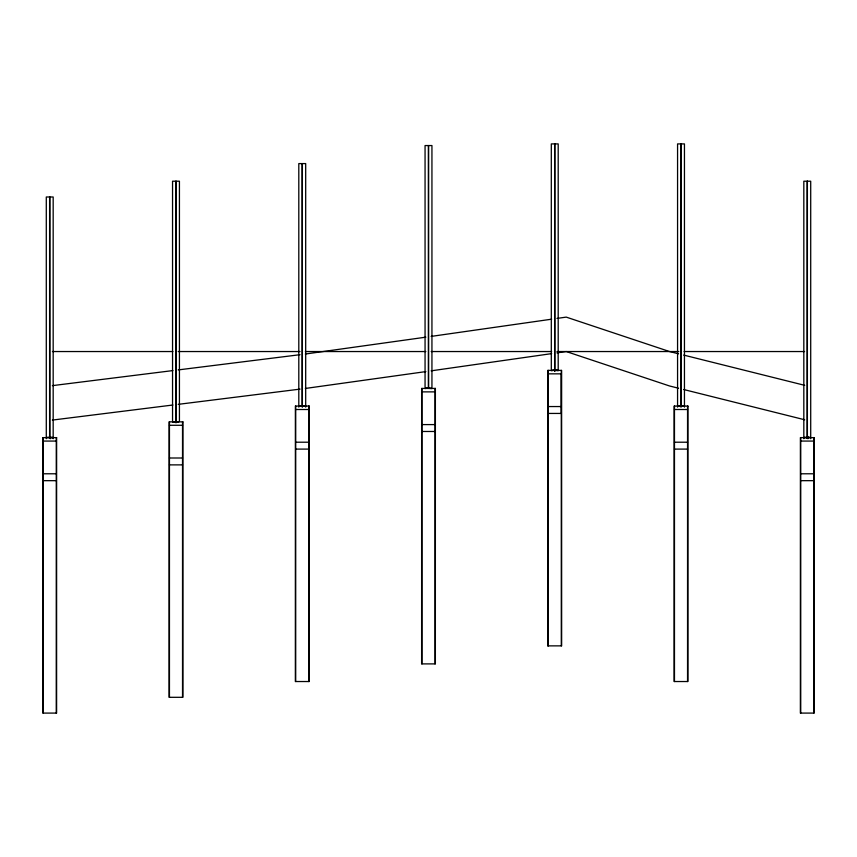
<?xml version="1.0" encoding="UTF-8"?>
<svg xmlns="http://www.w3.org/2000/svg" width="857" height="857" viewBox="0 0 857 857"><rect width="100%" height="100%" fill="white"/><g stroke="black" fill="none" stroke-linecap="round" stroke-linejoin="round"><path stroke-width="1.29" d="M49.62 196.992L49.62 438.484M302.135 163.591L302.135 406.925M302.36 163.591L302.36 406.925M547.869 645.867L547.869 370.395M554.64 143.912L554.64 371.263M554.865 143.912L554.865 371.263M561.292 645.867L561.292 370.395M807.155 181.213L807.155 438.484M425.854 337.165L305.338 354.027M431.146 336.405L551.662 319.19M556.964 318.429L566.231 317.111L669.531 351.541L678.54 353.791M425.854 371.595L305.338 388.457M431.146 370.835L551.662 353.62M556.964 352.87L566.231 351.541L669.531 385.971L678.54 388.232M52.384 385.639L172.9 370.578M178.202 369.913L300.036 354.691M52.384 420.08L172.9 405.007M178.202 404.354L300.036 389.121M554.597 370.203L558.196 370.749M428.318 388.242L425.704 388.317M299.479 405.939L298.804 405.961L304.846 405.929M175.803 421.644L179.006 421.74M48.442 437.477L53.177 437.52L51.484 437.466M680.854 405.864L684.454 405.961L683.779 405.939M807.015 437.434C797.513 437.563 813.904 437.434 809.351 437.477M302.028 405.864L299.447 405.95M49.481 437.434L46.289 437.52L48.335 437.456M551.308 370.299L554.5 370.203L551.308 370.749M425.061 388.564L426.347 388.307M172.546 421.976L173.221 421.719M172.546 421.751L173.564 421.708M678.241 405.939C676.119 406.014 682.9 405.811 679.719 405.907M173.2 421.73L174.582 421.676M678.208 405.95L679.601 405.897M173.628 421.719L175.492 421.665L174.699 421.687M426.754 388.275L431.939 388.564M52.416 351.541L172.868 351.541M178.224 351.541L300.014 351.541M305.371 351.541L425.822 351.541M431.178 351.541L551.629 351.541M556.986 351.541L678.776 351.541M684.132 351.541L804.584 351.541M547.891 370.395L561.624 370.395L561.646 645.867L547.891 645.867M548.234 373.845L561.281 373.845L561.292 413.438L548.234 413.438M421.976 391.874L435.024 391.874M309.12 406.057L295.376 406.057L295.354 681.529L309.12 681.529M548.234 406.55L561.281 406.55M295.719 409.507L308.766 409.507M674.48 409.507L687.539 409.507M421.976 424.59L435.024 424.59M169.461 425.286L182.52 425.286M421.976 431.478L435.024 431.478M43.214 441.066L56.262 441.066M800.738 441.066L813.786 441.066M295.719 442.212L308.766 442.212M674.48 442.212L687.539 442.212M295.719 449.1L308.766 449.1M674.48 449.1L687.539 449.1M169.461 458.002L182.52 458.002M169.461 464.88L182.52 464.88M43.214 473.782L56.262 473.782M800.738 473.782L813.786 473.782M43.214 480.67L56.262 480.67M800.738 480.67L813.786 480.67M429.732 388.264L428.811 388.242M430.01 388.285L431.778 388.328M51.313 437.466L50.07 437.434M304.181 405.929L302.542 405.875M556.911 370.267L555.09 370.213M809.415 437.498L807.605 437.434M304.16 405.907L305.253 405.961M556.846 370.256L558.036 370.288M683.607 405.929L681.326 405.875M178.588 421.708L176.285 421.655M683.693 355.087L804.691 385.329M683.693 389.517L804.691 419.769M813.807 437.627L813.807 713.088M810.711 438.698L810.711 181.213L803.823 181.213L803.823 438.698M807.99 436.545L807.99 438.698M807.38 181.213L807.38 438.484M800.717 437.627L800.717 713.088M687.55 406.057L687.55 681.529M684.454 407.139L684.454 143.912L677.566 143.912L677.566 407.139M681.122 143.912L681.122 406.925M680.897 143.912L680.897 406.925M674.47 406.057L674.47 681.529M558.196 369.324L558.196 143.912L551.308 143.912L551.308 369.324M548.212 370.395L548.212 645.867M435.045 388.435L435.045 663.896M431.939 387.353L431.939 145.551L425.061 145.551L425.061 387.353M428.607 145.551L428.607 388.007M428.393 145.551L428.393 388.007M421.955 388.435L421.955 663.896M309.131 406.057L309.131 681.529M308.788 406.057L308.788 681.529M305.692 407.139L305.692 163.591L298.804 163.591L298.804 407.139M295.708 406.057L295.708 681.529M182.53 421.848L182.53 697.309M179.434 420.766L179.434 181.213L172.546 181.213L172.546 420.766M176.103 181.213L176.103 422.705M175.878 181.213L175.878 422.705M169.45 421.848L169.45 697.309M56.283 437.627L56.283 713.088M53.177 438.698L53.177 196.992L46.289 196.992L46.289 438.698M50.467 436.545L50.467 438.698M49.845 196.992L49.845 438.484M43.193 437.627L43.193 713.088M435.367 388.435L421.633 388.435L421.612 663.896L435.367 663.896L435.388 388.435M687.882 406.057L674.138 406.057L674.127 681.529L687.882 681.529L687.892 406.057M182.862 421.848L169.118 421.848L169.108 697.309L182.862 697.309L182.873 421.848M56.605 437.627L42.871 437.627L42.85 713.088L56.605 713.088L56.626 437.627M814.129 437.627L800.395 437.627L800.374 713.088L814.129 713.088L814.15 437.627"/></g></svg>
